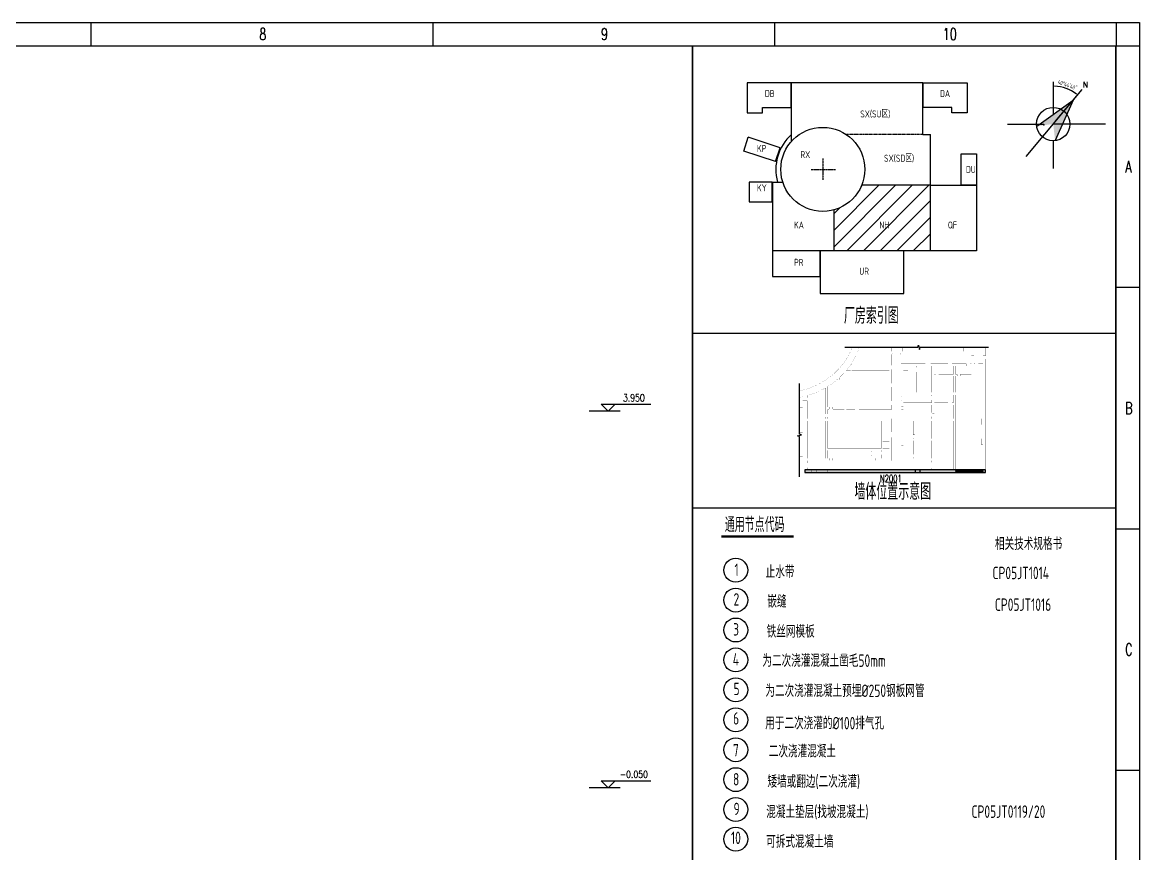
# Model space of a CAD drawing. Extents: x 240041 to 323108, y -93974 to -72949.
# Drawn here: x 281494 to 293363, y -81781 to -72949 of the extents above; entities that cross this region are included whole.
import ezdxf
from ezdxf.enums import TextEntityAlignment as Align

# ---------------------------------------------------------------- set-up
doc = ezdxf.new("R2010")
doc.units = 0
doc.linetypes.add('CENTER', pattern=[50.8, 31.75, -6.35, 6.35, -6.35])
doc.layers.get('0').update_dxf_attribs({"linetype": 'CONTINUOUS'})
for name, color, linetype in [('B版云线202106', 2, 'CONTINUOUS'), ('C77(文本)', 7, 'CONTINUOUS'), ('DIM', 3, 'CONTINUOUS'), ('NHFVVP_CenterLine', 4, 'CONTINUOUS'), ('NHJVVK_OpenLine', 7, 'CONTINUOUS'), ('TEXT', 4, 'CONTINUOUS'), ('THIN', 3, 'CONTINUOUS'), ('wall', 7, 'CONTINUOUS'), ('中心线', 2, 'CENTER'), ('缩略图', 4, 'CONTINUOUS')]:
    doc.layers.add(name, color=color, linetype=linetype)
doc.styles.add('DIM_FONT', font='SIMPLEX', dxfattribs={"width": 0.7, "bigfont": 'GBCBIG'})
doc.styles.add('HZ', font='TXT.shx', dxfattribs={"width": 0.7, "bigfont": 'hz.shx'})
doc.styles.add('RH', font='romans.shx', dxfattribs={"width": 0.7, "bigfont": 'hz.shx'})
doc.styles.add('ROMANT', font='ROMANT.shx', dxfattribs={"width": 0.618, "height": 450, "bigfont": 'ochinese.shx'})
doc.styles.add('S1', font='tssdeng.shx', dxfattribs={"width": 0.7, "bigfont": 'tssdchn.shx'})
doc.styles.add('TSSD_Dimension', font='Tssdeng.shx', dxfattribs={"width": 0.7, "bigfont": 'tssdchn.shx'})
doc.styles.add('TSSD_Label', font='tssdeng.shx', dxfattribs={"width": 0.7, "bigfont": 'hztxt.shx'})

# ---------------------------------------------------------------- blocks, each defined once
blk = doc.blocks.new('tk1')
at = {"color": 4, "flags": 128}
for points in [[(45509, -541568), (82684, -541568)], [(71544, -541568), (71544, -541818)], [(75174, -541568), (75174, -541818)], [(78804, -541568), (78804, -541818)], [(82434, -541568), (82434, -541818)], [(82684, -541568), (82684, -562593)]]:
    blk.add_lwpolyline(points, dxfattribs=at)
blk.add_lwpolyline([(46134, -541818), (82432, -541818), (82432, -562343), (46134, -562343)], close=True)
at = {"flags": 128}
for points in [[(82434, -541818), (82684, -541818)], [(82434, -544383), (82684, -544383)], [(82434, -546949), (82684, -546949)], [(82434, -549515), (82684, -549515)]]:
    blk.add_lwpolyline(points, dxfattribs=at)
at = {"layer": 'C77(文本)', "color": 4}
for p in [(77932, -541818), (82432, -554137)]:
    blk.add_line(p, (82432, -541818), dxfattribs=at)
at = {"color": 0, "style": 'HZ', "width": 0.7}
for s, p in [('8', (73332, -541755)), ('9', (76962, -541755)), ('10', (80592, -541755)), ('A', (82530, -543163)), ('B', (82530, -545729)), ('C', (82530, -548294))]:
    blk.add_text(s, height=125, dxfattribs=at).set_placement(p)
blk = doc.blocks.new('_ClosedBlank')
at = {"color": 0}
blk.add_lwpolyline([(0, 0, 0, 0.658, 0), (-2.5, 0, 0.658, 0.658, 0)], format="xyseb", dxfattribs=at)
blk = doc.blocks.new('A$C5E8E3E41')
at = {"layer": 'DIM'}
blk.add_line((160, -2794), (1787, -851), dxfattribs=at)
blk.add_arc((0, -2986), 2685, 52.20852, 87.86565, dxfattribs=at)
at = {"layer": '缩略图'}
for p, q in [((0, 0), (0, -2316)), ((-1925, -5287), (2050, -536)), ((-3235, -2986), (-671, -2986)), ((3695, -2985), (0, -2986)), ((0, -4168), (0, -6137))]:
    blk.add_line(p, q, dxfattribs=at)
blk.add_lwpolyline([(-1172, -3135), (1408, -1304), (135, -4160)], dxfattribs=at)
blk.add_circle((0, -2986), 1181, dxfattribs=at)
blk.add_point((-669, -3033), dxfattribs=at)
blk.add_point((-669, -3033), dxfattribs=at)
for points in [[(0, -2986), (-1172, -3135), (1408, -1304)], [(135, -4160), (1408, -1304), (0, -2986)]]:
    blk.add_solid(points, dxfattribs=at)
at = {"layer": 'DIM', "xscale": 100, "yscale": 100, "zscale": 100}
for p, rotation in [((0, -301), 178.9328260940947), ((1723, -927), 321.1413489768363)]:
    blk.add_blockref('_ClosedBlank', p, dxfattribs=dict(at, rotation=rotation))
at = {"layer": 'DIM', "color": 7, "insert": (1004, -222), "char_height": 300, "attachment_point": 5, "rotation": 340.03709, "style": 'TSSD_Dimension'}
blk.add_mtext('\\A1;40°44\'40"', dxfattribs=at)
at = {"layer": '缩略图', "style": 'ROMANT'}
blk.add_text('N', height=400, dxfattribs=at).set_placement((2099, -395))
blk = doc.blocks.new('A$C3CC76250')
at = {"layer": 'TEXT', "lineweight": 30}
h = blk.add_hatch(dxfattribs=at)
h.set_pattern_fill('ANSI31', color=256, scale=3000, style=0)
h.set_pattern_definition([(45, (-770190, -402651), (-6735.19, 6735.19), [])])
h.paths.add_polyline_path([(1880, 0), (1880, -2491, -0.375525), (4213, -2205), (7459, -2205), (7459, 0)])
h.paths.add_polyline_path([(4731, -1679), (4731, -1022), (6141, -1022), (6141, -1679)], flags=24)
h = blk.add_hatch(dxfattribs=at)
h.set_pattern_fill('ANSI31', color=5, scale=4000, style=0)
h.set_pattern_definition([(45, (-510316.34, 2095162.27), (-353.55339, 353.55339), [])])
h.paths.add_polyline_path([(7781, -4361), (4861, -4361, -0.231141), (3690, -5401), (3690, -7140), (7781, -7140)])
h.paths.add_polyline_path([(5553, -6236), (5965, -6236), (5965, -5872), (5553, -5872)], flags=24)
at = {"linetype": 'CENTER', "ltscale": 0.3}
blk.add_line((7459, -2205), (4213, -2205), dxfattribs=at)
at = {"layer": '中心线'}
for p, q in [((3210, -3227), (3210, -4134)), ((2709, -3682), (3757, -3682))]:
    blk.add_line(p, q, dxfattribs=at)
at = {"layer": '缩略图'}
for p, q in [((7459, 0), (1880, 0)), ((1880, -2491), (1880, 0)), ((7459, -2205), (7459, 0)), ((-152, -2905), (39, -2319)), ((1397, -2765), (39, -2319)), ((7459, -2205), (7781, -2205)), ((7781, -7140), (7781, -2205)), ((1202, -3349), (1397, -2765)), ((1202, -3349), (-152, -2905)), ((1068, -4221), (1068, -7140)), ((1068, -4221), (1509, -4221)), ((7781, -4361), (4861, -4361)), ((3690, -7140), (3690, -5401)), ((3690, -7140), (1068, -7140)), ((7781, -7140), (3690, -7140))]:
    blk.add_line(p, q, dxfattribs=at)
for points in [[(0, -1281), (651, -1281), (651, -1050), (1862, -1050), (1862, 0), (0, 0), (0, -1281)], [(9339, -1281), (8688, -1281), (8688, -1050), (7477, -1050), (7477, 0), (9339, 0), (9339, -1281)], [(1068, -7147), (1068, -8239), (3097, -8239), (3097, -7147), (1068, -7147)]]:
    blk.add_lwpolyline(points, dxfattribs=at)
for points in [[(9083, -4354), (9083, -3017), (9748, -3017), (9748, -4354)], [(1057, -4221), (77, -4221), (77, -5061), (1057, -5061)], [(7788, -4361), (9748, -4361), (9748, -7140), (7788, -7140)], [(3105, -8953), (6654, -8953), (6654, -7147), (3105, -7147)]]:
    blk.add_lwpolyline(points, close=True, dxfattribs=at)
blk.add_circle((3210, -3682), 1785, dxfattribs=at)
blk.add_arc((3210, -3682), 1995, 131.8145, 195.6747, dxfattribs=at)
at = {"layer": 'TEXT', "color": 7, "lineweight": 30, "xscale": 0.6000000000000001, "yscale": 0.6000000000000001, "zscale": 0.6000000000000001}
blk.add_blockref('A$C5E8E3E41', (13001, 36), dxfattribs=at)
at = {"color": 0, "linetype": 'ByBlock', "style": 'TSSD_Label', "width": 0.7}
for s, p in [('DB', (748, -610)), ('DA', (8191, -610)), ('KP', (411, -2945)), ('RX', (2258, -3207)), ('DU', (9291, -3840)), ('KY', (411, -4620)), ('KA', (1987, -6198)), ('NH', (5613, -6198)), ('QF', (8525, -6198)), ('PR', (1987, -7785)), ('UR', (4761, -8162))]:
    blk.add_text(s, height=300, dxfattribs=at).set_placement(p)
at = {"linetype": 'ByBlock', "style": 'TSSD_Label', "width": 0.7}
for s, p in [('SX(SU区)', (4801, -1479)), ('SX(SD区)', (5813, -3361))]:
    blk.add_text(s, height=300, dxfattribs=at).set_placement(p)
blk = doc.blocks.new('A$C4f303797')
at = {"layer": 'TEXT', "color": 7, "lineweight": 30, "xscale": 0.5, "yscale": 0.5, "zscale": 0.5}
blk.add_blockref('A$C3CC76250', (76, 4477), dxfattribs=at)
at = {"layer": 'C77(文本)', "color": 0, "style": 'S1', "width": 0.7}
blk.add_text('厂房索引图', height=350, dxfattribs=at).set_placement((2130, -751), align=Align.BOTTOM_LEFT)
blk = doc.blocks.new('A$Cc6a5050b')
at = {"layer": 'NHFVVP_CenterLine', "ltscale": 10}
blk.add_blockref('A$C4f303797', (-7851, -5335), dxfattribs=at)

msp = doc.modelspace()

# ---------------------------------------------------------------- hatches: boundary and pattern name
at = {"layer": 'B版云线202106'}
h = msp.add_hatch(color=256, dxfattribs=at)
h.dxf.hatch_style = 1
h.paths.add_polyline_path([(289805, -77704), (289805, -77730), (291725, -77730), (291725, -77704)])
at = {"layer": 'wall'}
h = msp.add_hatch(dxfattribs=at)
h.set_pattern_fill('JIS_STN_1E', color=6, scale=6.48, style=0)
h.set_pattern_definition([(45, (313899.8174, -85082.705), (-4.582052, 4.582052), []), (45, (313904.386, -85082.705), (-4.582052, 4.582052), [6.48, -3.24])])
h.paths.add_polyline_path([(291699, -77704), (291407, -77704), (291407, -77730), (291699, -77730)])

# ---------------------------------------------------------------- linework, layer by layer
msp.add_lwpolyline([(256188, -72949), (293363, -72949), (293363, -93974), (256188, -93974)], close=True)
at = {"layer": 'C77(文本)', "const_width": 23.9}
msp.add_lwpolyline([(288920, -78411), (289686, -78411)], dxfattribs=at)
at = {"layer": 'C77(文本)', "color": 4}
for centre in [(289072, -78769), (289072, -79087), (289072, -79405), (289072, -79723), (289072, -80041), (289072, -80359), (289072, -80677), (289072, -80995), (289072, -81313), (289072, -81627)]:
    msp.add_circle(centre, 127, dxfattribs=at)
at = {"layer": 'NHJVVK_OpenLine', "ltscale": 0.01, "elevation": 0}
msp.add_lwpolyline([(289805, -77704), (289805, -77730), (291725, -77730), (291725, -77704), (289805, -77704)], dxfattribs=at)
at = {"layer": 'TEXT'}
for p, q in [((287718, -77081), (287643, -77006)), ((287643, -77006), (288169, -77006)), ((287793, -77006), (287718, -77081)), ((287846, -77081), (287516, -77081)), ((287718, -81081), (287643, -81006)), ((287643, -81006), (288169, -81006)), ((287793, -81006), (287718, -81081)), ((287846, -81081), (287516, -81081))]:
    msp.add_line(p, q, dxfattribs=at)
at = {"layer": 'THIN', "ltscale": 0.01, "elevation": 0}
for points in [[(290230, -76401), (291005, -76401), (291012, -76379), (291024, -76423), (291031, -76401), (291758, -76401)], [(289750, -77779), (289750, -77349), (289728, -77342), (289772, -77330), (289750, -77323), (289750, -76787)]]:
    msp.add_lwpolyline(points, dxfattribs=at)
at = {"layer": 'wall'}
for p, q in [((290980, -77704, 0), (290980, -77730, 0)), ((291028, -77704, 0), (291028, -77730, 0))]:
    msp.add_line(p, q, dxfattribs=at)
at = {"layer": 'wall', "const_width": 0.972, "elevation": 0}
for points in [[(289750, -76863, 0.25589), (290311, -76401)], [(290369, -76444, 0.013804), (290386, -76401)], [(290295, -76580, 0.036163), (290355, -76476)], [(290181, -76716, 0.019791), (290226, -76669)], [(290245, -76648, 0.022164), (290289, -76589, 0.022164)], [(290051, -76817, 0.045893), (290171, -76725)], [(289831, -76915, 0.064129), (290026, -76833)], [(289750, -76934, 0.009987), (289783, -76927)]]:
    msp.add_lwpolyline(points, format="xyb", dxfattribs=at)
for points in [[(290711, -76444), (290711, -76401)], [(290730, -76444), (290730, -76401)], [(290827, -76444), (290827, -76401)], [(290847, -76444), (290847, -76401)], [(291469, -76444), (291469, -76401)], [(291495, -76444), (291495, -76401)], [(291699, -76444), (291699, -76401)], [(291725, -76444), (291725, -76401)], [(290704, -76476), (290355, -76476)], [(290711, -76444), (290369, -76444)], [(290704, -76599), (290704, -76476)], [(290737, -76444), (290730, -76444)], [(290732, -76476), (290730, -76476)], [(290730, -76594), (290730, -76476)], [(290737, -76471), (290737, -76444)], [(290827, -76444), (290821, -76444)], [(290821, -76471), (290821, -76444)], [(291576, -76476), (290826, -76476)], [(291469, -76444), (290847, -76444)], [(291699, -76444), (291495, -76444)], [(291576, -76492), (291576, -76476)], [(291576, -76492), (291602, -76492)], [(291576, -76573), (291576, -76525)], [(291576, -76525), (291602, -76525)], [(291699, -76476), (291602, -76476)], [(291602, -76492), (291602, -76476)], [(291602, -76573), (291602, -76525)], [(291699, -76493), (291699, -76476)], [(291699, -76492), (291725, -76492)], [(291699, -76573), (291699, -76525)], [(291699, -76525), (291725, -76525)], [(291725, -76492), (291725, -76444)], [(291725, -77730), (291725, -76525)], [(290226, -76735), (290226, -76669)], [(290245, -76648), (290294, -76648)], [(290246, -76674), (290393, -76674)], [(290246, -76674), (290246, -77036)], [(290294, -76589), (290289, -76589)], [(290294, -76648), (290294, -76589)], [(290304, -76580), (290295, -76580)], [(290304, -76648), (290304, -76580)], [(290304, -76648), (290704, -76648)], [(290393, -77036), (290393, -76674)], [(290413, -76674), (290704, -76674)], [(290413, -76674), (290413, -76845)], [(290704, -76599), (290725, -76599)], [(290704, -76648), (290704, -76631)], [(290704, -76631), (290725, -76631)], [(290704, -76787), (290704, -76674)], [(290730, -76782), (290730, -76636)], [(291085, -76573), (290827, -76573)], [(290827, -76573), (290827, -76928)], [(290892, -76599), (290853, -76599)], [(290853, -76599), (290853, -76638)], [(290892, -76599), (290892, -76638), (290853, -76638)], [(290902, -76599), (290902, -76648), (290853, -76648)], [(290853, -76648), (290853, -76881)], [(290996, -76599), (290902, -76599)], [(290996, -76599), (290996, -76615)], [(290996, -76615), (291012, -76615)], [(290996, -76664), (291012, -76664)], [(290996, -76664), (290996, -76881)], [(291090, -76599), (291012, -76599)], [(291012, -76599), (291012, -76615)], [(291012, -76664), (291012, -76881)], [(291090, -76599), (291090, -76578)], [(291139, -76599), (291139, -76578)], [(291155, -76599), (291139, -76599)], [(291328, -76573), (291143, -76573)], [(291155, -76599), (291155, -76881)], [(291181, -76690), (291181, -76599)], [(291333, -76599), (291181, -76599)], [(291333, -76599), (291333, -76578)], [(291365, -76599), (291365, -76578)], [(291382, -76599), (291365, -76599)], [(291522, -76573), (291370, -76573)], [(291382, -76690), (291382, -76599)], [(291407, -76690), (291407, -76599)], [(291527, -76599), (291407, -76599)], [(291527, -76599), (291527, -76578)], [(291560, -76599), (291560, -76578)], [(291576, -76599), (291560, -76599)], [(291576, -76573), (291565, -76573)], [(291576, -76690), (291576, -76599)], [(291613, -76573), (291602, -76573)], [(291618, -76599), (291602, -76599)], [(291602, -76881), (291602, -76599)], [(291618, -76599), (291618, -76578)], [(291618, -76599), (291618, -76578)], [(291650, -76599), (291650, -76578)], [(291650, -76599), (291650, -76578)], [(291699, -76599), (291650, -76599)], [(291699, -76573), (291655, -76573)], [(291699, -76881), (291699, -76599)], [(290171, -76745), (290171, -76725)], [(290226, -76745), (290171, -76745)], [(290181, -76735), (290181, -76716)], [(290226, -76735), (290181, -76735)], [(290226, -77036), (290226, -76745)], [(290704, -76787), (290725, -76787)], [(291181, -76690), (291197, -76690)], [(291181, -76881), (291181, -76706)], [(291181, -76706), (291197, -76706)], [(291197, -76706), (291197, -76690)], [(291229, -76690), (291382, -76690)], [(291229, -76706), (291229, -76690)], [(291229, -76706), (291382, -76706)], [(291382, -76881), (291382, -76706)], [(291407, -76690), (291424, -76690)], [(291407, -76881), (291407, -76706)], [(291407, -76706), (291424, -76706)], [(291424, -76706), (291424, -76690)], [(291456, -76690), (291576, -76690)], [(291456, -76706), (291456, -76690)], [(291456, -76706), (291576, -76706)], [(291576, -76881), (291576, -76706)], [(290026, -77111), (290026, -76833)], [(290051, -76817), (290051, -77036)], [(290413, -76845), (290704, -76845)], [(290413, -76865), (290413, -77036)], [(290413, -76865), (290704, -76865)], [(290704, -76845), (290704, -76819)], [(290704, -76819), (290725, -76819)], [(290704, -76978), (290704, -76865)], [(290730, -76973), (290730, -76824)], [(290996, -76881), (290853, -76881)], [(291155, -76907), (290853, -76907)], [(290853, -76907), (290853, -76933)], [(291155, -76881), (291012, -76881)], [(291155, -76907), (291155, -76918)], [(291382, -76881), (291181, -76881)], [(291181, -76923), (291181, -76907)], [(291382, -76907), (291181, -76907)], [(291382, -76991), (291382, -76907)], [(291576, -76881), (291407, -76881)], [(291407, -77704), (291407, -76907)], [(291699, -76907), (291407, -76907)], [(291699, -76881), (291602, -76881)], [(291699, -77160), (291699, -76907)], [(289783, -77012), (289750, -77012)], [(289783, -76937), (289783, -76927)], [(289783, -76937), (289831, -76937)], [(289783, -77012), (289783, -76970)], [(289783, -76970), (289831, -76970)], [(289831, -76937), (289831, -76915)], [(289831, -77160), (289831, -76970)], [(290704, -76978), (290725, -76978)], [(290704, -77036), (290704, -77011)], [(290704, -77011), (290725, -77011)], [(290730, -77062), (290730, -77015)], [(290827, -76970), (290827, -77025)], [(290853, -76933), (290832, -76933)], [(290853, -76965), (290832, -76965)], [(290853, -76965), (290853, -76991)], [(290853, -76991), (291155, -76991)], [(290853, -77014), (290853, -77030)], [(290853, -77014), (291155, -77014)], [(291155, -76960), (291155, -76991)], [(291155, -77014), (291155, -77096)], [(291181, -76923), (291160, -76923)], [(291181, -76955), (291160, -76955)], [(291181, -76991), (291181, -76955)], [(291181, -76991), (291328, -76991)], [(291181, -77101), (291181, -77014)], [(291181, -77014), (291333, -77014)], [(291333, -77014), (291333, -76996)], [(291365, -77014), (291365, -76996)], [(291365, -77014), (291382, -77014)], [(291370, -76991), (291382, -76991)], [(291382, -77160), (291382, -77014)], [(289783, -77044), (289750, -77044)], [(289783, -77307), (289783, -77044)], [(290026, -77111), (290047, -77111)], [(290026, -77160), (290026, -77143)], [(290026, -77143), (290047, -77143)], [(290051, -77036), (290068, -77036)], [(290051, -77062), (290063, -77062)], [(290051, -77062), (290051, -77106)], [(290051, -77148), (290051, -77160)], [(290068, -77036), (290068, -77057)], [(290100, -77036), (290226, -77036)], [(290100, -77036), (290100, -77057)], [(290105, -77062), (290226, -77062)], [(290226, -77111), (290226, -77062)], [(290241, -77111), (290226, -77111)], [(290226, -77160), (290226, -77143)], [(290241, -77143), (290226, -77143)], [(290246, -77036), (290345, -77036)], [(290246, -77062), (290340, -77062)], [(290246, -77062), (290246, -77106)], [(290246, -77148), (290246, -77160)], [(290345, -77036), (290345, -77057)], [(290377, -77036), (290393, -77036)], [(290377, -77036), (290377, -77057)], [(290382, -77062), (290730, -77062)], [(290413, -77036), (290704, -77036)], [(290827, -77067), (290827, -77320)], [(290853, -77030), (290832, -77030)], [(290853, -77062), (290832, -77062)], [(290853, -77062), (290853, -77160)], [(291155, -77138), (291155, -77160)], [(291181, -77101), (291160, -77101)], [(291181, -77134), (291160, -77134)], [(291181, -77134), (291181, -77160)], [(289831, -77160), (290026, -77160)], [(289831, -77185), (290026, -77185)], [(289831, -77581), (289831, -77185)], [(290026, -77581), (290026, -77185)], [(290051, -77160), (290226, -77160)], [(290051, -77185), (290617, -77185)], [(290051, -77185), (290051, -77477)], [(290246, -77160), (290730, -77160)], [(290617, -77185), (290617, -77477)], [(290633, -77185), (290704, -77185)], [(290633, -77263), (290633, -77185)], [(290633, -77263), (290704, -77263)], [(290704, -77263), (290704, -77185)], [(290730, -77300), (290730, -77160)], [(290853, -77160), (291155, -77160)], [(290853, -77185), (290957, -77185)], [(290853, -77185), (290853, -77325)], [(290957, -77185), (290957, -77331)], [(290977, -77331), (290977, -77185)], [(290977, -77185), (291155, -77185)], [(291155, -77185), (291155, -77373)], [(291181, -77160), (291328, -77160)], [(291181, -77623), (291181, -77185)], [(291181, -77185), (291333, -77185)], [(291333, -77185), (291333, -77164)], [(291365, -77185), (291365, -77164)], [(291365, -77185), (291382, -77185)], [(291370, -77160), (291382, -77160)], [(291382, -77704), (291382, -77185)], [(291699, -77224), (291683, -77224), (291683, -77160), (291699, -77160)], [(291699, -77373), (291699, -77224)], [(289783, -77307), (289750, -77307)], [(289783, -77340), (289750, -77340)], [(289783, -77565), (289783, -77340)], [(290633, -77390), (290633, -77273)], [(290633, -77273), (290704, -77273)], [(290704, -77305), (290704, -77273)], [(290704, -77390), (290704, -77354)], [(290730, -77607), (290730, -77359)], [(290827, -77362), (290827, -77407)], [(290853, -77325), (290832, -77325)], [(290853, -77357), (290832, -77357)], [(290853, -77357), (290853, -77373)], [(290853, -77373), (290957, -77373)], [(290957, -77331), (290977, -77331)], [(290957, -77364), (290957, -77373)], [(290957, -77364), (290977, -77364)], [(290977, -77373), (290977, -77364)], [(290977, -77373), (291155, -77373)], [(291699, -77438), (291683, -77438), (291683, -77373), (291699, -77373)], [(290051, -77477), (290617, -77477)], [(290051, -77497), (290051, -77581)], [(290051, -77497), (290226, -77497)], [(290226, -77581), (290226, -77497)], [(290246, -77497), (290499, -77497)], [(290246, -77497), (290246, -77581)], [(290499, -77497), (290499, -77509)], [(290515, -77497), (290617, -77497)], [(290515, -77505), (290515, -77497)], [(290617, -77509), (290617, -77497)], [(290633, -77390), (290704, -77390)], [(290633, -77477), (290633, -77399)], [(290633, -77399), (290704, -77399)], [(290633, -77477), (290704, -77477)], [(290633, -77509), (290633, -77497)], [(290633, -77497), (290704, -77497)], [(290704, -77477), (290704, -77399)], [(290704, -77497), (290704, -77581)], [(290827, -77450), (290827, -77607)], [(290853, -77412), (290832, -77412)], [(290853, -77445), (290832, -77445)], [(290853, -77393), (290957, -77393)], [(290853, -77393), (290853, -77412)], [(290853, -77445), (290853, -77581)], [(290957, -77393), (290957, -77539)], [(290977, -77539), (290977, -77393)], [(290977, -77393), (291155, -77393)], [(291155, -77393), (291155, -77581)], [(291699, -77704), (291699, -77438)], [(289783, -77565), (289750, -77565)], [(289805, -77607), (289750, -77607)], [(289805, -77607), (289805, -77631)], [(289831, -77581), (290026, -77581)], [(289831, -77607), (290063, -77607)], [(289831, -77607), (289831, -77607)], [(289831, -77631), (289831, -77607)], [(290051, -77581), (290068, -77581)], [(290068, -77581), (290068, -77602)], [(290100, -77581), (290226, -77581)], [(290100, -77581), (290100, -77602)], [(290105, -77607), (290523, -77607)], [(290246, -77581), (290499, -77581)], [(290499, -77509), (290510, -77509)], [(290499, -77542), (290499, -77581)], [(290499, -77542), (290510, -77542)], [(290515, -77581), (290515, -77547)], [(290515, -77581), (290528, -77581)], [(290528, -77581), (290528, -77602)], [(290560, -77581), (290617, -77581)], [(290560, -77581), (290560, -77602)], [(290565, -77607), (290730, -77607)], [(290617, -77509), (290633, -77509)], [(290617, -77581), (290617, -77542)], [(290617, -77542), (290633, -77542)], [(290633, -77581), (290633, -77542)], [(290633, -77581), (290704, -77581)], [(290827, -77607), (291155, -77607)], [(290853, -77581), (290957, -77581)], [(290957, -77539), (290977, -77539)], [(290957, -77571), (290957, -77581)], [(290957, -77571), (290977, -77571)], [(290977, -77581), (290977, -77571)], [(290977, -77581), (291155, -77581)], [(291155, -77607), (291155, -77623)], [(291155, -77623), (291181, -77623)], [(289805, -77704), (289750, -77704)], [(289881, -77730), (289750, -77730)], [(289831, -77631), (289805, -77631)], [(289831, -77680), (289805, -77680)], [(289805, -77680), (289805, -77704)], [(289831, -77704), (289831, -77680)], [(289877, -77704), (289831, -77704)], [(289881, -77709), (289881, -77730)], [(289930, -77709), (289930, -77730)], [(290051, -77730), (289930, -77730)], [(290051, -77704), (289935, -77704)], [(290051, -77704), (290051, -77730)], [(290581, -77704), (290149, -77704)], [(290149, -77704), (290149, -77730)], [(290586, -77730), (290149, -77730)], [(290586, -77709), (290586, -77730)], [(290683, -77709), (290683, -77730)], [(290980, -77730), (290683, -77730)], [(290980, -77704), (290688, -77704)], [(290980, -77704), (290980, -77730)], [(291155, -77704), (291028, -77704)], [(291028, -77730), (291028, -77704)], [(291208, -77730), (291028, -77730)], [(291155, -77688), (291155, -77704)], [(291155, -77688), (291181, -77688)], [(291181, -77704), (291181, -77688)], [(291213, -77704), (291181, -77704)], [(291213, -77725), (291213, -77704)], [(291382, -77704), (291349, -77704)], [(291349, -77725), (291349, -77704)], [(291725, -77730), (291354, -77730)], [(291699, -77704), (291407, -77704)]]:
    msp.add_lwpolyline(points, dxfattribs=at)
at = {"layer": 'wall', "ltscale": 10, "const_width": 0.972, "elevation": 0}
for points in [[(290737, -76471), (290732, -76471), (290732, -76476)], [(290821, -76471), (290826, -76471), (290826, -76476)], [(290725, -76599), (290725, -76594), (290730, -76594)], [(290725, -76631), (290725, -76636), (290730, -76636)], [(291090, -76578), (291085, -76578), (291085, -76573)], [(291139, -76578), (291143, -76578), (291143, -76573)], [(291333, -76578), (291328, -76578), (291328, -76573)], [(291365, -76578), (291370, -76578), (291370, -76573)], [(291527, -76578), (291522, -76578), (291522, -76573)], [(291560, -76578), (291565, -76578), (291565, -76573)], [(291618, -76578), (291613, -76578), (291613, -76573)], [(291650, -76578), (291655, -76578), (291655, -76573)], [(290725, -76787), (290725, -76782), (290730, -76782)], [(290725, -76819), (290725, -76824), (290730, -76824)], [(290725, -76978), (290725, -76973), (290730, -76973)], [(290725, -77011), (290725, -77015), (290730, -77015)], [(290832, -76933), (290832, -76928), (290827, -76928)], [(290832, -76965), (290832, -76970), (290827, -76970)], [(290832, -77030), (290832, -77025), (290827, -77025)], [(291160, -76923), (291160, -76918), (291155, -76918)], [(291160, -76955), (291160, -76960), (291155, -76960)], [(291333, -76996), (291328, -76996), (291328, -76991)], [(291365, -76996), (291370, -76996), (291370, -76991)], [(290047, -77111), (290047, -77106), (290051, -77106)], [(290047, -77143), (290047, -77148), (290051, -77148)], [(290068, -77057), (290063, -77057), (290063, -77062)], [(290100, -77057), (290105, -77057), (290105, -77062)], [(290241, -77111), (290241, -77106), (290246, -77106)], [(290241, -77143), (290241, -77148), (290246, -77148)], [(290345, -77057), (290340, -77057), (290340, -77062)], [(290377, -77057), (290382, -77057), (290382, -77062)], [(290832, -77062), (290832, -77067), (290827, -77067)], [(291160, -77101), (291160, -77096), (291155, -77096)], [(291160, -77134), (291160, -77138), (291155, -77138)], [(291333, -77164), (291328, -77164), (291328, -77160)], [(291365, -77164), (291370, -77164), (291370, -77160)], [(290725, -77305), (290704, -77305)], [(290704, -77354), (290725, -77354)], [(290725, -77305), (290725, -77300), (290730, -77300)], [(290725, -77354), (290725, -77359), (290730, -77359)], [(290832, -77325), (290832, -77320), (290827, -77320)], [(290832, -77357), (290832, -77362), (290827, -77362)], [(290510, -77509), (290510, -77505), (290515, -77505)], [(290832, -77412), (290832, -77407), (290827, -77407)], [(290832, -77445), (290832, -77450), (290827, -77450)], [(290068, -77602), (290063, -77602), (290063, -77607)], [(290100, -77602), (290105, -77602), (290105, -77607)], [(290510, -77542), (290510, -77547), (290515, -77547)], [(290528, -77602), (290523, -77602), (290523, -77607)], [(290560, -77602), (290565, -77602), (290565, -77607)], [(289881, -77709), (289877, -77709), (289877, -77704)], [(289930, -77709), (289935, -77709), (289935, -77704)], [(290586, -77709), (290581, -77709), (290581, -77704)], [(290683, -77709), (290688, -77709), (290688, -77704)], [(291213, -77725), (291208, -77725), (291208, -77730)], [(291349, -77725), (291354, -77725), (291354, -77730)]]:
    msp.add_lwpolyline(points, dxfattribs=at)
at = {"layer": 'wall'}
msp.add_arc((290294, -76589, 0), 0.0162, 0, 90, dxfattribs=at)
at = {"layer": '缩略图'}
for p, q in [((288613, -76250), (293113, -76250)), ((288613, -78106), (293113, -78106))]:
    msp.add_line(p, q, dxfattribs=at)
at = {"layer": '缩略图', "const_width": 20}
msp.add_lwpolyline([(293113, -87586), (288613, -87586), (288613, -73199)], dxfattribs=at)

# ---------------------------------------------------------------- block references
at = {"layer": 'B版云线202106'}
msp.add_blockref('tk1', (210679, 468619), dxfattribs=at)
at = {"layer": 'B版云线202106', "xscale": 0.5, "yscale": 0.5, "zscale": 0.5}
msp.add_blockref('A$Cc6a5050b', (293082, -73161), dxfattribs=at)

# ---------------------------------------------------------------- texts
at = {"layer": 'C77(文本)', "color": 0, "style": 'S1', "width": 0.7}
msp.add_text('墙体位置示意图', height=175, dxfattribs=at).set_placement((290333, -78074), align=Align.BOTTOM_LEFT)
at = {"layer": 'C77(文本)', "style": 'S1', "width": 0.7}
msp.add_text('通用节点代码', height=159, dxfattribs=at).set_placement((288956, -78365))
at = {"layer": 'C77(文本)', "color": 4, "style": 'S1', "width": 0.7}
for s, height, p in [('相关技术规格书', 132.5, (291826, -78555)), ('1', 132, (289059, -78831)), ('止水带', 132.5, (289390, -78854)), ('CP05JT1014', 132.5, (291800, -78865)), ('2', 132, (289049, -79146)), ('嵌缝', 132.5, (289408, -79168)), ('CP05JT1016', 132.5, (291825, -79202)), ('3', 132, (289045, -79464)), ('铁丝网模板', 132.5, (289401, -79487)), ('4', 132, (289041, -79783)), (' 为二次浇灌混凝土凿毛50mm', 132.5, (289299, -79797)), ('5', 132, (289049, -80097)), ('为二次浇灌混凝土预埋%%C250钢板网管', 132.5, (289387, -80117)), ('6', 132, (289044, -80410)), ('用于二次浇灌的%%c100排气孔', 132.5, (289386, -80461)), ('7', 132, (289043, -80748)), ('二次浇灌混凝土', 132.5, (289423, -80759)), ('8', 132, (289043, -81057)), ('矮墙或翻边(二次浇灌)', 132.5, (289409, -81081)), ('9', 132, (289049, -81372)), ('混凝土垫层(找坡混凝土)', 132.5, (289396, -81404)), ('CP05JT0119/20', 132.5, (291577, -81401)), ('10', 132.5, (289022, -81679)), ('可拆式混凝土墙', 132.5, (289396, -81719))]:
    msp.add_text(s, height=height, dxfattribs=at).set_placement(p)
at = {"layer": 'TEXT', "style": 'DIM_FONT', "width": 0.8}
for s, p in [('3.950', (287990, -76938)), ('-0.050', (287990, -80938))]:
    msp.add_text(s, height=75, dxfattribs=at).set_placement(p, align=Align.MIDDLE)
at = {"layer": 'TEXT', "color": 6, "style": 'RH', "width": 0.7}
msp.add_text('N2001', height=75, dxfattribs=at).set_placement((290606, -77833, 0))

doc.saveas('drawing.dxf')
